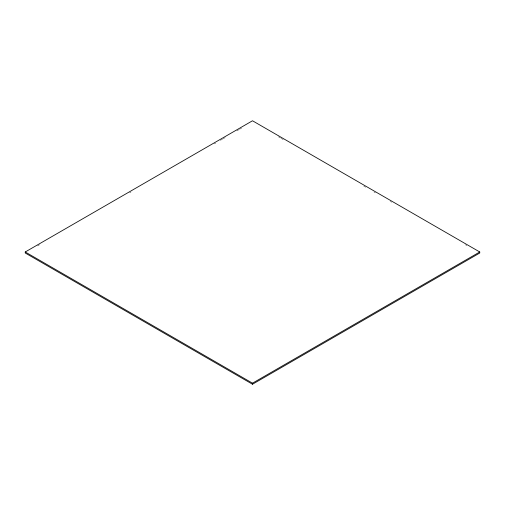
<?xml version="1.0" encoding="UTF-8"?>
<svg xmlns="http://www.w3.org/2000/svg" width="505" height="505" viewBox="0 0 505 505"><rect width="100%" height="100%" fill="white"/><g stroke="black" fill="none" stroke-linecap="round" stroke-linejoin="round"><path stroke-width="0.38" stroke-dasharray="2.52 1.89" d="M37.534 245.935L39.579 244.748M129.665 192.746L131.029 191.957M214.284 143.887L215.648 143.098M220.426 140.339L222.471 139.159M223.153 138.768L225.205 137.581M236.807 130.883L238.852 129.703M239.534 129.312L241.579 128.125M278.432 136.798L280.477 137.979M281.165 138.37L283.21 139.55M363.739 186.042L365.784 187.229M373.971 191.957L375.335 192.746M390.352 201.413L391.716 202.202M465.421 244.748L466.784 245.537"/><path stroke-width="0.76" d="M25.25 251.976L252.5 120.771L479.75 251.976L479.75 253.024L252.5 384.229L25.25 253.024L25.25 251.976L252.5 383.175L479.75 251.976M252.5 383.175L252.5 384.229"/></g></svg>
